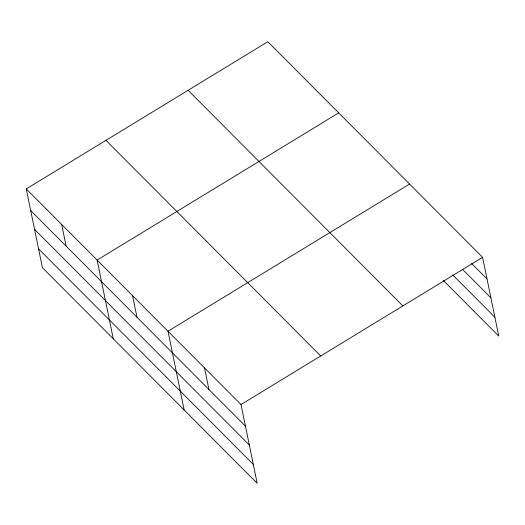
<?xml version="1.0" encoding="UTF-8"?>
<svg xmlns="http://www.w3.org/2000/svg" width="525" height="525" viewBox="0 0 525 525"><rect width="100%" height="100%" fill="white"/><g stroke="black" fill="none" stroke-linecap="round" stroke-linejoin="round"><path stroke-width="0.79" d="M26.25 188.921L241.014 404.545L257.178 483.282L42.413 267.658L26.25 188.921L267.822 41.718L482.587 257.342L498.75 336.079L443.415 280.521M338.697 112.875L97.125 260.078L113.282 338.809M409.566 184.032L167.993 331.229L184.157 409.966M241.014 404.545L482.587 257.342M471.621 263.504L487.029 278.965M462.374 269.181L490.895 297.813M452.668 274.851L494.878 317.231M188.107 90.293L402.865 305.924M105.971 140.346L320.736 355.97M30.686 210.545L245.451 426.169M34.558 229.392L249.323 445.016M38.542 248.811L253.306 464.435M204.507 367.887L208.943 389.511M132.556 295.654L136.999 317.277M61.688 224.497L66.124 246.12"/></g></svg>
